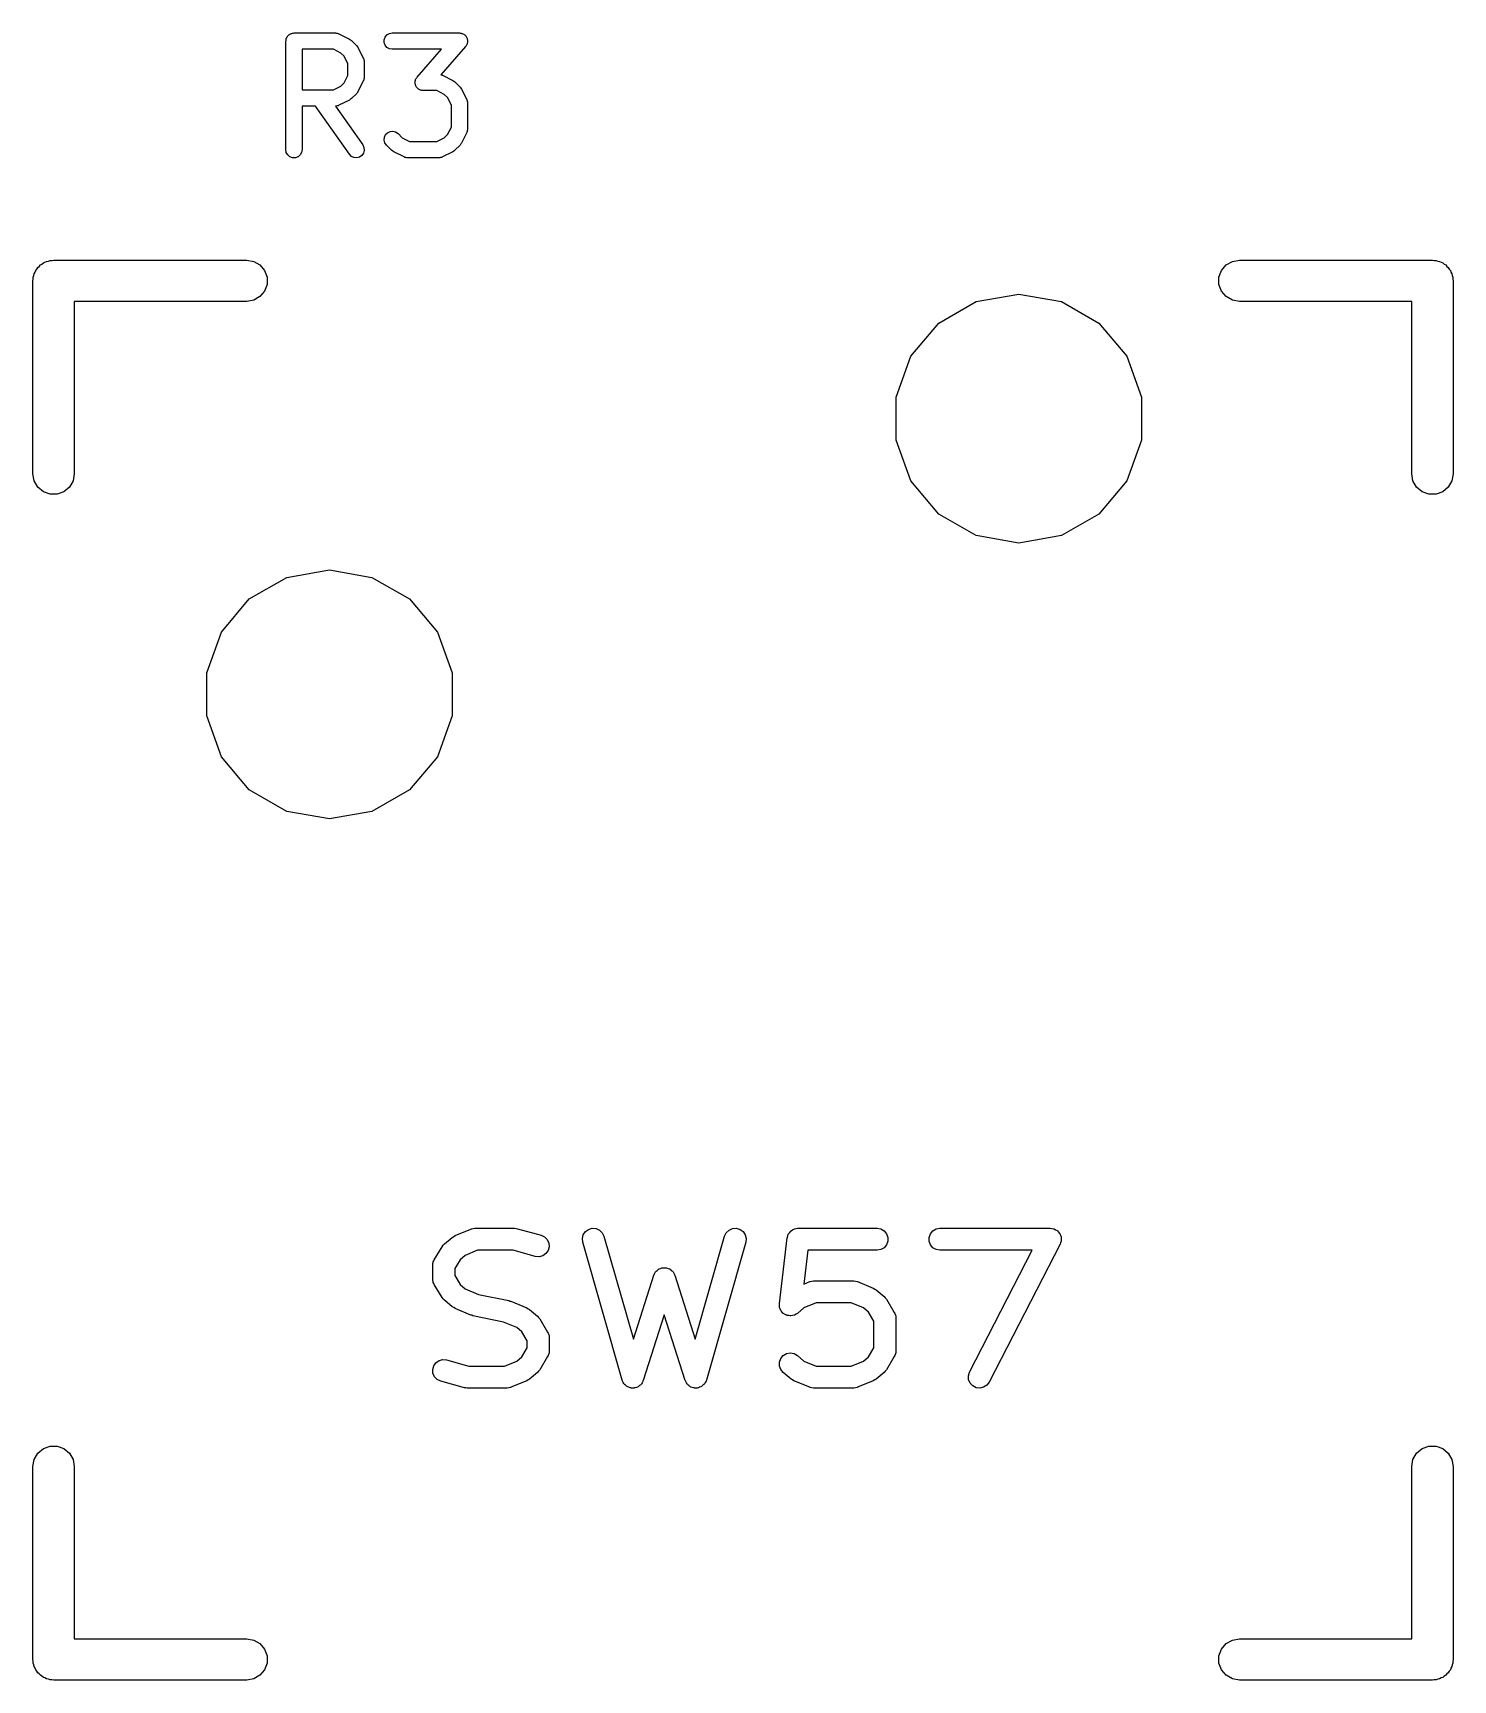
# Model space of a CAD drawing. Extents: x 47 to 330, y -254 to -153.
# Drawn here: x 100.96 to 114.04, y -246.54 to -231.37 of the extents above; entities that cross this region are included whole.
import ezdxf

# ---------------------------------------------------------------- set-up
doc = ezdxf.new("R2010")
doc.units = 0
doc.header["$MEASUREMENT"] = 0
doc.layers.add('BLACK', color=7, linetype='CONTINUOUS')

msp = doc.modelspace()

# ---------------------------------------------------------------- linework, layer by layer
at = {"layer": 'Black'}
for p, q in [((103.311, -231.39), (103.316, -231.385)), ((103.316, -231.385), (103.321, -231.382)), ((103.321, -231.382), (103.326, -231.377)), ((103.326, -231.377), (103.333, -231.375)), ((103.333, -231.375), (103.338, -231.372)), ((103.338, -231.372), (103.345, -231.371)), ((103.345, -231.371), (103.351, -231.369)), ((103.351, -231.369), (103.357, -231.369)), ((103.357, -231.369), (103.364, -231.367)), ((103.364, -231.367), (103.745, -231.367)), ((103.745, -231.367), (103.749, -231.368)), ((103.749, -231.368), (103.753, -231.368)), ((103.753, -231.368), (103.762, -231.37)), ((103.762, -231.37), (103.771, -231.372)), ((103.771, -231.372), (103.774, -231.374)), ((103.774, -231.374), (103.778, -231.375)), ((103.778, -231.375), (103.874, -231.423)), ((104.204, -231.405), (104.22, -231.385)), ((104.22, -231.385), (104.243, -231.372)), ((104.243, -231.372), (104.269, -231.367)), ((104.269, -231.367), (104.888, -231.367)), ((104.888, -231.367), (104.895, -231.369)), ((104.895, -231.369), (104.902, -231.369)), ((104.902, -231.369), (104.908, -231.371)), ((104.908, -231.371), (104.913, -231.372)), ((104.913, -231.372), (104.92, -231.376)), ((104.92, -231.376), (104.927, -231.378)), ((104.927, -231.378), (104.931, -231.382)), ((104.931, -231.382), (104.936, -231.385)), ((104.936, -231.385), (104.941, -231.391)), ((103.289, -231.442), (103.29, -231.436)), ((103.289, -232.442), (103.289, -231.442)), ((103.29, -231.429), (103.292, -231.423)), ((103.29, -231.436), (103.29, -231.429)), ((103.292, -231.423), (103.293, -231.417)), ((103.293, -231.417), (103.297, -231.411)), ((103.297, -231.411), (103.299, -231.405)), ((103.299, -231.405), (103.303, -231.4)), ((103.303, -231.4), (103.306, -231.394)), ((103.306, -231.394), (103.311, -231.39)), ((103.439, -231.517), (103.439, -231.891)), ((103.727, -231.517), (103.439, -231.517)), ((103.796, -231.552), (103.727, -231.517)), ((103.874, -231.423), (103.883, -231.43)), ((103.883, -231.43), (103.893, -231.437)), ((103.893, -231.437), (103.941, -231.485)), ((103.941, -231.485), (103.948, -231.494)), ((103.948, -231.494), (103.955, -231.504)), ((103.955, -231.504), (104.002, -231.599)), ((104.195, -231.429), (104.204, -231.405)), ((104.195, -231.455), (104.195, -231.429)), ((104.204, -231.48), (104.195, -231.455)), ((104.22, -231.5), (104.204, -231.48)), ((104.243, -231.513), (104.22, -231.5)), ((104.269, -231.517), (104.243, -231.513)), ((104.722, -231.517), (104.269, -231.517)), ((104.498, -231.774), (104.722, -231.517)), ((104.944, -231.492), (104.717, -231.752)), ((104.941, -231.391), (104.946, -231.395)), ((104.948, -231.485), (104.944, -231.492)), ((104.946, -231.395), (104.949, -231.4)), ((104.953, -231.48), (104.948, -231.485)), ((104.949, -231.4), (104.953, -231.405)), ((104.953, -231.405), (104.955, -231.412)), ((104.955, -231.474), (104.953, -231.48)), ((104.955, -231.412), (104.959, -231.418)), ((104.958, -231.469), (104.955, -231.474)), ((104.959, -231.462), (104.958, -231.469)), ((104.959, -231.418), (104.96, -231.424)), ((104.962, -231.455), (104.959, -231.462)), ((104.96, -231.424), (104.962, -231.429)), ((104.962, -231.429), (104.962, -231.437)), ((104.962, -231.437), (104.963, -231.444)), ((104.963, -231.444), (104.962, -231.45)), ((104.962, -231.45), (104.962, -231.455)), ((103.826, -231.582), (103.796, -231.552)), ((103.86, -231.651), (103.826, -231.582)), ((103.86, -231.758), (103.86, -231.651)), ((104.002, -231.599), (104.004, -231.603)), ((104.004, -231.603), (104.006, -231.607)), ((104.006, -231.607), (104.007, -231.616)), ((104.007, -231.616), (104.01, -231.624)), ((104.01, -231.624), (104.01, -231.629)), ((104.01, -231.629), (104.01, -231.633)), ((104.01, -231.633), (104.01, -231.776)), ((103.796, -231.857), (103.826, -231.827)), ((103.826, -231.827), (103.86, -231.758)), ((104.002, -231.809), (103.955, -231.904)), ((104.004, -231.805), (104.002, -231.809)), ((104.006, -231.801), (104.004, -231.805)), ((104.007, -231.793), (104.006, -231.801)), ((104.01, -231.784), (104.007, -231.793)), ((104.01, -231.776), (104.01, -231.78)), ((104.01, -231.78), (104.01, -231.784)), ((104.479, -231.822), (104.481, -231.816)), ((104.481, -231.829), (104.479, -231.822)), ((104.481, -231.81), (104.483, -231.803)), ((104.481, -231.816), (104.481, -231.81)), ((104.481, -231.836), (104.481, -231.829)), ((104.483, -231.842), (104.481, -231.836)), ((104.483, -231.803), (104.484, -231.796)), ((104.483, -231.848), (104.483, -231.842)), ((104.484, -231.796), (104.487, -231.791)), ((104.487, -231.791), (104.489, -231.786)), ((104.489, -231.786), (104.494, -231.78)), ((104.494, -231.78), (104.498, -231.774)), ((104.717, -231.752), (104.723, -231.753)), ((104.723, -231.753), (104.727, -231.755)), ((104.727, -231.755), (104.731, -231.756)), ((104.731, -231.756), (104.826, -231.804)), ((104.826, -231.804), (104.836, -231.811)), ((104.836, -231.811), (104.846, -231.818)), ((104.846, -231.818), (104.893, -231.866)), ((103.439, -231.891), (103.727, -231.891)), ((103.727, -231.891), (103.796, -231.857)), ((103.874, -231.986), (103.778, -232.033)), ((103.883, -231.978), (103.874, -231.986)), ((103.893, -231.972), (103.883, -231.978)), ((103.941, -231.924), (103.893, -231.972)), ((103.948, -231.914), (103.941, -231.924)), ((103.955, -231.904), (103.948, -231.914)), ((104.487, -231.854), (104.483, -231.848)), ((104.489, -231.861), (104.487, -231.854)), ((104.493, -231.865), (104.489, -231.861)), ((104.496, -231.87), (104.493, -231.865)), ((104.501, -231.875), (104.496, -231.87)), ((104.506, -231.881), (104.501, -231.875)), ((104.511, -231.884), (104.506, -231.881)), ((104.516, -231.887), (104.511, -231.884)), ((104.522, -231.89), (104.516, -231.887)), ((104.529, -231.894), (104.522, -231.89)), ((104.534, -231.895), (104.529, -231.894)), ((104.54, -231.897), (104.534, -231.895)), ((104.547, -231.897), (104.54, -231.897)), ((104.554, -231.898), (104.547, -231.897)), ((104.68, -231.898), (104.554, -231.898)), ((104.748, -231.933), (104.68, -231.898)), ((104.778, -231.963), (104.748, -231.933)), ((104.813, -232.032), (104.778, -231.963)), ((104.893, -231.866), (104.9, -231.875)), ((104.9, -231.875), (104.907, -231.885)), ((104.907, -231.885), (104.955, -231.98)), ((104.955, -231.98), (104.956, -231.984)), ((104.956, -231.984), (104.958, -231.988)), ((104.958, -231.988), (104.96, -231.997)), ((103.563, -232.041), (103.439, -232.041)), ((103.439, -232.041), (103.439, -232.442)), ((103.874, -232.485), (103.563, -232.041)), ((103.749, -232.04), (103.746, -232.041)), ((103.746, -232.041), (103.997, -232.399)), ((103.753, -232.041), (103.749, -232.04)), ((103.762, -232.038), (103.753, -232.041)), ((103.771, -232.037), (103.762, -232.038)), ((103.774, -232.035), (103.771, -232.037)), ((103.778, -232.033), (103.774, -232.035)), ((104.813, -232.234), (104.813, -232.032)), ((104.96, -231.997), (104.962, -232.005)), ((104.962, -232.005), (104.962, -232.01)), ((104.962, -232.01), (104.963, -232.014)), ((104.963, -232.014), (104.963, -232.252)), ((104.207, -232.304), (104.226, -232.286)), ((104.226, -232.286), (104.249, -232.275)), ((104.249, -232.275), (104.275, -232.272)), ((104.275, -232.272), (104.3, -232.279)), ((104.3, -232.279), (104.322, -232.294)), ((104.322, -232.294), (104.361, -232.333)), ((104.778, -232.303), (104.813, -232.234)), ((104.955, -232.285), (104.907, -232.381)), ((104.956, -232.281), (104.955, -232.285)), ((104.958, -232.278), (104.956, -232.281)), ((104.96, -232.269), (104.958, -232.278)), ((104.962, -232.26), (104.96, -232.269)), ((104.963, -232.252), (104.962, -232.256)), ((104.962, -232.256), (104.962, -232.26)), ((103.293, -232.468), (103.289, -232.442)), ((103.439, -232.442), (103.434, -232.468)), ((103.997, -232.399), (104.008, -232.423)), ((104.01, -232.449), (104.003, -232.474)), ((104.008, -232.423), (104.01, -232.449)), ((104.194, -232.354), (104.196, -232.328)), ((104.201, -232.379), (104.194, -232.354)), ((104.196, -232.328), (104.207, -232.304)), ((104.216, -232.4), (104.201, -232.379)), ((104.263, -232.448), (104.216, -232.4)), ((104.273, -232.455), (104.263, -232.448)), ((104.361, -232.333), (104.429, -232.367)), ((104.429, -232.367), (104.68, -232.367)), ((104.68, -232.367), (104.748, -232.333)), ((104.748, -232.333), (104.778, -232.303)), ((104.846, -232.448), (104.836, -232.455)), ((104.893, -232.4), (104.846, -232.448)), ((104.9, -232.39), (104.893, -232.4)), ((104.907, -232.381), (104.9, -232.39)), ((103.306, -232.491), (103.293, -232.468)), ((103.326, -232.507), (103.306, -232.491)), ((103.351, -232.516), (103.326, -232.507)), ((103.377, -232.516), (103.351, -232.516)), ((103.401, -232.507), (103.377, -232.516)), ((103.421, -232.491), (103.401, -232.507)), ((103.434, -232.468), (103.421, -232.491)), ((103.892, -232.504), (103.874, -232.485)), ((103.916, -232.515), (103.892, -232.504)), ((103.942, -232.517), (103.916, -232.515)), ((103.967, -232.51), (103.942, -232.517)), ((103.988, -232.495), (103.967, -232.51)), ((104.003, -232.474), (103.988, -232.495)), ((104.283, -232.462), (104.273, -232.455)), ((104.378, -232.509), (104.283, -232.462)), ((104.382, -232.511), (104.378, -232.509)), ((104.386, -232.513), (104.382, -232.511)), ((104.395, -232.514), (104.386, -232.513)), ((104.403, -232.517), (104.395, -232.514)), ((104.407, -232.517), (104.403, -232.517)), ((104.412, -232.517), (104.407, -232.517)), ((104.697, -232.517), (104.412, -232.517)), ((104.701, -232.517), (104.697, -232.517)), ((104.706, -232.517), (104.701, -232.517)), ((104.714, -232.514), (104.706, -232.517)), ((104.723, -232.513), (104.714, -232.514)), ((104.727, -232.511), (104.723, -232.513)), ((104.731, -232.509), (104.727, -232.511)), ((104.826, -232.462), (104.731, -232.509)), ((104.836, -232.455), (104.826, -232.462)), ((101.017, -233.517), (101.028, -233.504)), ((101.028, -233.504), (101.042, -233.496)), ((101.042, -233.496), (101.055, -233.485)), ((101.055, -233.485), (101.07, -233.479)), ((101.07, -233.479), (101.085, -233.471)), ((101.085, -233.471), (101.101, -233.468)), ((101.101, -233.468), (101.117, -233.462)), ((101.117, -233.462), (101.134, -233.462)), ((101.134, -233.462), (101.15, -233.459)), ((101.15, -233.459), (102.928, -233.459)), ((102.928, -233.459), (102.993, -233.471)), ((102.993, -233.471), (103.05, -233.504)), ((103.05, -233.504), (103.093, -233.555)), ((111.907, -233.555), (111.95, -233.504)), ((111.95, -233.504), (112.007, -233.471)), ((112.007, -233.471), (112.072, -233.459)), ((112.072, -233.459), (113.85, -233.459)), ((113.85, -233.459), (113.866, -233.462)), ((113.866, -233.462), (113.883, -233.462)), ((113.883, -233.462), (113.899, -233.468)), ((113.899, -233.468), (113.915, -233.471)), ((113.915, -233.471), (113.93, -233.479)), ((113.93, -233.479), (113.945, -233.485)), ((113.945, -233.485), (113.958, -233.496)), ((113.958, -233.496), (113.972, -233.504)), ((113.972, -233.504), (113.983, -233.517)), ((100.959, -233.65), (100.962, -233.634)), ((100.959, -235.428), (100.959, -233.65)), ((100.962, -233.617), (100.968, -233.601)), ((100.962, -233.634), (100.962, -233.617)), ((100.968, -233.601), (100.971, -233.585)), ((100.971, -233.585), (100.979, -233.57)), ((100.979, -233.57), (100.985, -233.555)), ((100.985, -233.555), (100.996, -233.542)), ((100.996, -233.542), (101.004, -233.528)), ((101.004, -233.528), (101.017, -233.517)), ((103.093, -233.555), (103.116, -233.617)), ((103.116, -233.617), (103.116, -233.683)), ((111.884, -233.617), (111.907, -233.555)), ((111.884, -233.683), (111.884, -233.617)), ((113.983, -233.517), (113.996, -233.528)), ((113.996, -233.528), (114.004, -233.542)), ((114.004, -233.542), (114.015, -233.555)), ((114.015, -233.555), (114.021, -233.57)), ((114.021, -233.57), (114.029, -233.585)), ((114.029, -233.585), (114.032, -233.601)), ((114.032, -233.601), (114.038, -233.617)), ((114.038, -233.617), (114.038, -233.634)), ((114.038, -233.634), (114.04, -233.65)), ((114.04, -233.65), (114.04, -235.428)), ((103.05, -233.796), (102.993, -233.829)), ((103.093, -233.745), (103.05, -233.796)), ((103.116, -233.683), (103.093, -233.745)), ((109.648, -233.842), (110.04, -233.773)), ((110.04, -233.773), (110.432, -233.842)), ((111.907, -233.745), (111.884, -233.683)), ((111.95, -233.796), (111.907, -233.745)), ((112.007, -233.829), (111.95, -233.796)), ((102.928, -233.84), (101.34, -233.84)), ((101.34, -233.84), (101.34, -235.428)), ((102.993, -233.829), (102.928, -233.84)), ((109.302, -234.041), (109.648, -233.842)), ((110.432, -233.842), (110.778, -234.041)), ((112.072, -233.84), (112.007, -233.829)), ((113.659, -233.84), (112.072, -233.84)), ((113.659, -235.428), (113.659, -233.84)), ((109.046, -234.346), (109.302, -234.041)), ((110.778, -234.041), (111.034, -234.346)), ((108.91, -234.721), (109.046, -234.346)), ((111.034, -234.346), (111.17, -234.721)), ((108.91, -235.119), (108.91, -234.721)), ((111.17, -234.721), (111.17, -235.119)), ((109.046, -235.494), (108.91, -235.119)), ((111.17, -235.119), (111.034, -235.494)), ((100.971, -235.493), (100.959, -235.428)), ((101.34, -235.428), (101.329, -235.493)), ((113.671, -235.493), (113.659, -235.428)), ((114.04, -235.428), (114.029, -235.493)), ((101.004, -235.55), (100.971, -235.493)), ((101.055, -235.593), (101.004, -235.55)), ((101.117, -235.616), (101.055, -235.593)), ((101.183, -235.616), (101.117, -235.616)), ((101.245, -235.593), (101.183, -235.616)), ((101.296, -235.55), (101.245, -235.593)), ((101.329, -235.493), (101.296, -235.55)), ((109.302, -235.799), (109.046, -235.494)), ((111.034, -235.494), (110.778, -235.799)), ((113.704, -235.55), (113.671, -235.493)), ((113.755, -235.593), (113.704, -235.55)), ((113.817, -235.616), (113.755, -235.593)), ((113.883, -235.616), (113.817, -235.616)), ((113.945, -235.593), (113.883, -235.616)), ((113.996, -235.55), (113.945, -235.593)), ((114.029, -235.493), (113.996, -235.55)), ((109.648, -235.998), (109.302, -235.799)), ((110.778, -235.799), (110.432, -235.998)), ((110.04, -236.067), (109.648, -235.998)), ((110.432, -235.998), (110.04, -236.067)), ((102.952, -236.581), (103.298, -236.382)), ((103.298, -236.382), (103.69, -236.313)), ((103.69, -236.313), (104.082, -236.382)), ((104.082, -236.382), (104.428, -236.581)), ((102.696, -236.886), (102.952, -236.581)), ((104.428, -236.581), (104.684, -236.886)), ((102.56, -237.261), (102.696, -236.886)), ((104.684, -236.886), (104.82, -237.261)), ((102.56, -237.659), (102.56, -237.261)), ((104.82, -237.261), (104.82, -237.659)), ((102.696, -238.034), (102.56, -237.659)), ((104.82, -237.659), (104.684, -238.034)), ((102.952, -238.339), (102.696, -238.034)), ((104.684, -238.034), (104.428, -238.339)), ((103.298, -238.538), (102.952, -238.339)), ((104.428, -238.339), (104.082, -238.538)), ((103.69, -238.607), (103.298, -238.538)), ((104.082, -238.538), (103.69, -238.607)), ((104.75, -242.522), (104.822, -242.462)), ((104.822, -242.462), (104.836, -242.454)), ((104.836, -242.454), (104.848, -242.446)), ((104.848, -242.446), (104.993, -242.386)), ((104.993, -242.386), (104.996, -242.385)), ((104.996, -242.385), (104.998, -242.384)), ((104.998, -242.384), (105.013, -242.381)), ((105.013, -242.381), (105.028, -242.378)), ((105.028, -242.378), (105.03, -242.378)), ((105.03, -242.378), (105.033, -242.378)), ((105.033, -242.378), (105.395, -242.378)), ((105.395, -242.378), (105.409, -242.38)), ((105.409, -242.38), (105.423, -242.382)), ((105.423, -242.382), (105.64, -242.442)), ((105.64, -242.442), (105.672, -242.457)), ((105.672, -242.457), (105.697, -242.482)), ((106.02, -242.472), (106.028, -242.438)), ((106.028, -242.438), (106.048, -242.409)), ((106.048, -242.409), (106.077, -242.388)), ((106.077, -242.388), (106.111, -242.378)), ((106.111, -242.378), (106.146, -242.381)), ((106.146, -242.381), (106.178, -242.395)), ((106.178, -242.395), (106.203, -242.42)), ((106.203, -242.42), (106.219, -242.452)), ((106.219, -242.452), (106.49, -243.399)), ((107.059, -243.399), (107.33, -242.452)), ((107.33, -242.452), (107.345, -242.42)), ((107.345, -242.42), (107.371, -242.395)), ((107.371, -242.395), (107.403, -242.381)), ((107.403, -242.381), (107.438, -242.378)), ((107.438, -242.378), (107.472, -242.388)), ((107.472, -242.388), (107.5, -242.409)), ((107.5, -242.409), (107.52, -242.438)), ((107.52, -242.438), (107.529, -242.472)), ((107.908, -242.462), (107.913, -242.448)), ((107.908, -242.465), (107.908, -242.462)), ((107.913, -242.448), (107.917, -242.434)), ((107.917, -242.434), (107.919, -242.431)), ((107.919, -242.431), (107.92, -242.429)), ((107.92, -242.429), (107.93, -242.417)), ((107.93, -242.417), (107.939, -242.405)), ((107.939, -242.405), (107.941, -242.404)), ((107.941, -242.404), (107.943, -242.402)), ((107.943, -242.402), (107.956, -242.394)), ((107.956, -242.394), (107.968, -242.386)), ((107.968, -242.386), (107.971, -242.385)), ((107.971, -242.385), (107.973, -242.384)), ((107.973, -242.384), (107.988, -242.381)), ((107.988, -242.381), (108.002, -242.378)), ((108.002, -242.378), (108.005, -242.378)), ((108.005, -242.378), (108.008, -242.378)), ((108.008, -242.378), (108.734, -242.378)), ((108.734, -242.378), (108.768, -242.384)), ((108.768, -242.384), (108.799, -242.402)), ((108.799, -242.402), (108.822, -242.429)), ((108.822, -242.429), (108.834, -242.462)), ((108.834, -242.462), (108.834, -242.497)), ((109.214, -242.462), (109.226, -242.429)), ((109.214, -242.497), (109.214, -242.462)), ((109.226, -242.429), (109.249, -242.402)), ((109.249, -242.402), (109.28, -242.384)), ((109.28, -242.384), (109.314, -242.378)), ((109.314, -242.378), (110.33, -242.378)), ((110.33, -242.378), (110.345, -242.381)), ((110.345, -242.381), (110.36, -242.382)), ((110.36, -242.382), (110.363, -242.384)), ((110.363, -242.384), (110.365, -242.384)), ((110.365, -242.384), (110.378, -242.392)), ((110.378, -242.392), (110.392, -242.399)), ((110.392, -242.399), (110.393, -242.4)), ((110.393, -242.4), (110.396, -242.402)), ((110.396, -242.402), (110.405, -242.413)), ((110.405, -242.413), (110.416, -242.425)), ((110.416, -242.425), (110.417, -242.427)), ((110.417, -242.427), (110.418, -242.429)), ((110.418, -242.429), (110.423, -242.443)), ((110.423, -242.443), (110.429, -242.457)), ((110.429, -242.457), (110.429, -242.46)), ((110.429, -242.46), (110.43, -242.462)), ((110.43, -242.462), (110.43, -242.477)), ((104.655, -242.669), (104.728, -242.548)), ((104.728, -242.548), (104.739, -242.535)), ((104.739, -242.535), (104.75, -242.522)), ((105.053, -242.581), (104.941, -242.628)), ((105.382, -242.581), (105.053, -242.581)), ((105.586, -242.638), (105.382, -242.581)), ((105.684, -242.612), (105.655, -242.632)), ((105.705, -242.584), (105.684, -242.612)), ((105.697, -242.482), (105.712, -242.515)), ((105.714, -242.55), (105.705, -242.584)), ((105.712, -242.515), (105.714, -242.55)), ((106.023, -242.507), (106.02, -242.472)), ((106.386, -243.777), (106.023, -242.507)), ((107.525, -242.507), (107.162, -243.777)), ((107.529, -242.472), (107.525, -242.507)), ((107.835, -243.072), (107.907, -242.467)), ((107.907, -242.467), (107.908, -242.465)), ((108.098, -242.581), (108.061, -242.892)), ((108.734, -242.581), (108.098, -242.581)), ((108.768, -242.575), (108.734, -242.581)), ((108.799, -242.557), (108.768, -242.575)), ((108.822, -242.53), (108.799, -242.557)), ((108.834, -242.497), (108.822, -242.53)), ((109.226, -242.53), (109.214, -242.497)), ((109.249, -242.557), (109.226, -242.53)), ((109.28, -242.575), (109.249, -242.557)), ((109.314, -242.581), (109.28, -242.575)), ((110.164, -242.581), (109.314, -242.581)), ((109.587, -243.703), (110.164, -242.581)), ((110.421, -242.526), (109.767, -243.796)), ((110.425, -242.511), (110.421, -242.526)), ((110.43, -242.497), (110.425, -242.511)), ((110.43, -242.477), (110.431, -242.492)), ((110.431, -242.492), (110.43, -242.495)), ((110.43, -242.495), (110.43, -242.497)), ((104.641, -242.721), (104.642, -242.712)), ((104.641, -242.842), (104.641, -242.721)), ((104.642, -242.712), (104.643, -242.702)), ((104.643, -242.702), (104.645, -242.695)), ((104.645, -242.695), (104.647, -242.687)), ((104.647, -242.687), (104.652, -242.678)), ((104.652, -242.678), (104.655, -242.669)), ((104.893, -242.668), (104.844, -242.75)), ((104.844, -242.75), (104.844, -242.814)), ((104.941, -242.628), (104.893, -242.668)), ((105.621, -242.641), (105.586, -242.638)), ((105.655, -242.632), (105.621, -242.641)), ((106.699, -242.774), (106.71, -242.766)), ((106.71, -242.766), (106.72, -242.756)), ((106.72, -242.756), (106.724, -242.755)), ((106.724, -242.755), (106.727, -242.752)), ((106.727, -242.752), (106.74, -242.748)), ((106.74, -242.748), (106.753, -242.743)), ((106.753, -242.743), (106.757, -242.743)), ((106.757, -242.743), (106.761, -242.742)), ((106.761, -242.742), (106.774, -242.742)), ((106.774, -242.742), (106.788, -242.742)), ((106.788, -242.742), (106.792, -242.743)), ((106.792, -242.743), (106.796, -242.743)), ((106.796, -242.743), (106.809, -242.748)), ((106.809, -242.748), (106.822, -242.752)), ((106.822, -242.752), (106.825, -242.755)), ((106.825, -242.755), (106.829, -242.756)), ((106.829, -242.756), (106.839, -242.766)), ((106.839, -242.766), (106.849, -242.774)), ((104.642, -242.852), (104.641, -242.842)), ((104.643, -242.862), (104.642, -242.852)), ((104.645, -242.869), (104.643, -242.862)), ((104.647, -242.877), (104.645, -242.869)), ((104.652, -242.886), (104.647, -242.877)), ((104.655, -242.895), (104.652, -242.886)), ((104.728, -243.016), (104.655, -242.895)), ((104.844, -242.814), (104.893, -242.896)), ((104.893, -242.896), (104.941, -242.936)), ((106.49, -243.399), (106.678, -242.811)), ((106.678, -242.811), (106.679, -242.808)), ((106.679, -242.808), (106.68, -242.804)), ((106.68, -242.804), (106.688, -242.792)), ((106.688, -242.792), (106.694, -242.78)), ((106.694, -242.78), (106.697, -242.777)), ((106.697, -242.777), (106.699, -242.774)), ((106.849, -242.774), (106.852, -242.777)), ((106.852, -242.777), (106.855, -242.78)), ((106.855, -242.78), (106.861, -242.792)), ((106.861, -242.792), (106.868, -242.804)), ((106.868, -242.804), (106.869, -242.808)), ((106.869, -242.808), (106.871, -242.811)), ((106.871, -242.811), (107.059, -243.399)), ((108.061, -242.892), (108.114, -242.87)), ((108.114, -242.87), (108.116, -242.869)), ((108.116, -242.869), (108.118, -242.868)), ((108.118, -242.868), (108.134, -242.865)), ((108.134, -242.865), (108.148, -242.862)), ((108.148, -242.862), (108.151, -242.862)), ((108.151, -242.862), (108.153, -242.862)), ((108.153, -242.862), (108.516, -242.862)), ((108.516, -242.862), (108.518, -242.862)), ((108.518, -242.862), (108.521, -242.862)), ((108.521, -242.862), (108.536, -242.865)), ((108.536, -242.865), (108.551, -242.868)), ((108.551, -242.868), (108.553, -242.869)), ((108.553, -242.869), (108.555, -242.87)), ((108.555, -242.87), (108.7, -242.93)), ((104.739, -243.028), (104.728, -243.016)), ((104.75, -243.041), (104.739, -243.028)), ((104.822, -243.102), (104.75, -243.041)), ((104.941, -242.936), (105.063, -242.987)), ((105.063, -242.987), (105.344, -243.045)), ((105.344, -243.045), (105.353, -243.049)), ((105.353, -243.049), (105.362, -243.051)), ((105.362, -243.051), (105.507, -243.111)), ((108.173, -243.065), (108.061, -243.112)), ((108.496, -243.065), (108.173, -243.065)), ((108.608, -243.112), (108.496, -243.065)), ((108.7, -242.93), (108.713, -242.938)), ((108.713, -242.938), (108.726, -242.946)), ((108.726, -242.946), (108.799, -243.006)), ((108.799, -243.006), (108.81, -243.019)), ((108.81, -243.019), (108.821, -243.032)), ((108.821, -243.032), (108.893, -243.153)), ((104.836, -243.109), (104.822, -243.102)), ((104.848, -243.118), (104.836, -243.109)), ((104.993, -243.178), (104.848, -243.118)), ((105.003, -243.18), (104.993, -243.178)), ((105.012, -243.184), (105.003, -243.18)), ((105.293, -243.242), (105.012, -243.184)), ((105.507, -243.111), (105.52, -243.12)), ((105.52, -243.12), (105.533, -243.127)), ((105.533, -243.127), (105.606, -243.188)), ((105.606, -243.188), (105.617, -243.201)), ((105.617, -243.201), (105.628, -243.213)), ((105.628, -243.213), (105.7, -243.334)), ((106.774, -243.176), (106.581, -243.78)), ((106.968, -243.78), (106.774, -243.176)), ((107.835, -243.087), (107.835, -243.072)), ((107.835, -243.102), (107.835, -243.087)), ((107.836, -243.104), (107.835, -243.102)), ((107.836, -243.107), (107.836, -243.104)), ((107.842, -243.121), (107.836, -243.107)), ((107.847, -243.135), (107.842, -243.121)), ((107.849, -243.137), (107.847, -243.135)), ((107.85, -243.14), (107.849, -243.137)), ((107.86, -243.151), (107.85, -243.14)), ((107.87, -243.162), (107.86, -243.151)), ((107.872, -243.163), (107.87, -243.162)), ((107.875, -243.166), (107.872, -243.163)), ((107.888, -243.172), (107.875, -243.166)), ((107.9, -243.18), (107.888, -243.172)), ((107.903, -243.18), (107.9, -243.18)), ((107.906, -243.182), (107.903, -243.18)), ((107.921, -243.183), (107.906, -243.182)), ((107.935, -243.186), (107.921, -243.183)), ((107.938, -243.185), (107.935, -243.186)), ((107.941, -243.186), (107.938, -243.185)), ((107.955, -243.182), (107.941, -243.186)), ((107.97, -243.18), (107.955, -243.182)), ((107.972, -243.178), (107.97, -243.18)), ((107.975, -243.178), (107.972, -243.178)), ((107.988, -243.17), (107.975, -243.178)), ((108, -243.162), (107.988, -243.17)), ((108.061, -243.112), (108, -243.162)), ((108.655, -243.151), (108.608, -243.112)), ((108.705, -243.233), (108.655, -243.151)), ((108.893, -243.153), (108.897, -243.162)), ((108.897, -243.162), (108.902, -243.17)), ((108.902, -243.17), (108.903, -243.178)), ((108.903, -243.178), (108.906, -243.186)), ((108.906, -243.186), (108.906, -243.196)), ((108.906, -243.196), (108.908, -243.205)), ((108.908, -243.205), (108.908, -243.508)), ((105.415, -243.293), (105.293, -243.242)), ((105.462, -243.333), (105.415, -243.293)), ((105.512, -243.415), (105.462, -243.333)), ((105.7, -243.334), (105.704, -243.343)), ((105.704, -243.343), (105.709, -243.352)), ((105.709, -243.352), (105.71, -243.36)), ((105.71, -243.36), (105.713, -243.367)), ((105.713, -243.367), (105.713, -243.377)), ((108.705, -243.479), (108.705, -243.233)), ((105.462, -243.562), (105.512, -243.479)), ((105.512, -243.479), (105.512, -243.415)), ((105.713, -243.377), (105.715, -243.387)), ((105.715, -243.508), (105.713, -243.517)), ((105.713, -243.517), (105.713, -243.527)), ((105.715, -243.387), (105.715, -243.508)), ((108.655, -243.562), (108.705, -243.479)), ((108.908, -243.508), (108.906, -243.517)), ((108.906, -243.517), (108.906, -243.527)), ((104.641, -243.679), (104.651, -243.645)), ((104.651, -243.645), (104.671, -243.617)), ((104.671, -243.617), (104.7, -243.597)), ((104.7, -243.597), (104.734, -243.588)), ((104.734, -243.588), (104.769, -243.591)), ((104.769, -243.591), (104.974, -243.648)), ((104.974, -243.648), (105.303, -243.648)), ((105.303, -243.648), (105.415, -243.601)), ((105.415, -243.601), (105.462, -243.562)), ((105.7, -243.56), (105.628, -243.681)), ((105.704, -243.551), (105.7, -243.56)), ((105.709, -243.542), (105.704, -243.551)), ((105.71, -243.534), (105.709, -243.542)), ((105.713, -243.527), (105.71, -243.534)), ((107.835, -243.611), (107.847, -243.578)), ((107.835, -243.647), (107.835, -243.611)), ((107.848, -243.68), (107.835, -243.647)), ((107.847, -243.578), (107.87, -243.551)), ((107.87, -243.551), (107.9, -243.533)), ((107.9, -243.533), (107.935, -243.527)), ((107.935, -243.527), (107.97, -243.533)), ((107.97, -243.533), (108, -243.551)), ((108, -243.551), (108.061, -243.601)), ((108.061, -243.601), (108.173, -243.648)), ((108.173, -243.648), (108.496, -243.648)), ((108.496, -243.648), (108.608, -243.601)), ((108.608, -243.601), (108.655, -243.562)), ((108.893, -243.56), (108.821, -243.681)), ((108.897, -243.551), (108.893, -243.56)), ((108.902, -243.542), (108.897, -243.551)), ((108.903, -243.534), (108.902, -243.542)), ((108.906, -243.527), (108.903, -243.534)), ((104.644, -243.714), (104.641, -243.679)), ((104.659, -243.747), (104.644, -243.714)), ((104.683, -243.772), (104.659, -243.747)), ((104.715, -243.787), (104.683, -243.772)), ((104.933, -243.847), (104.715, -243.787)), ((105.507, -243.783), (105.362, -243.843)), ((105.52, -243.775), (105.507, -243.783)), ((105.533, -243.767), (105.52, -243.775)), ((105.606, -243.707), (105.533, -243.767)), ((105.617, -243.694), (105.606, -243.707)), ((105.628, -243.681), (105.617, -243.694)), ((106.389, -243.783), (106.386, -243.777)), ((106.39, -243.788), (106.389, -243.783)), ((106.396, -243.798), (106.39, -243.788)), ((106.402, -243.809), (106.396, -243.798)), ((106.406, -243.813), (106.402, -243.809)), ((106.409, -243.818), (106.406, -243.813)), ((106.418, -243.825), (106.409, -243.818)), ((106.427, -243.834), (106.418, -243.825)), ((106.547, -243.827), (106.538, -243.835)), ((106.557, -243.82), (106.547, -243.827)), ((106.56, -243.816), (106.557, -243.82)), ((106.564, -243.812), (106.56, -243.816)), ((106.57, -243.801), (106.564, -243.812)), ((106.577, -243.791), (106.57, -243.801)), ((106.578, -243.785), (106.577, -243.791)), ((106.581, -243.78), (106.578, -243.785)), ((106.97, -243.785), (106.968, -243.78)), ((106.972, -243.791), (106.97, -243.785)), ((106.979, -243.801), (106.972, -243.791)), ((106.984, -243.812), (106.979, -243.801)), ((106.988, -243.816), (106.984, -243.812)), ((106.992, -243.82), (106.988, -243.816)), ((107.001, -243.827), (106.992, -243.82)), ((107.01, -243.835), (107.001, -243.827)), ((107.13, -243.825), (107.121, -243.834)), ((107.14, -243.818), (107.13, -243.825)), ((107.143, -243.813), (107.14, -243.818)), ((107.147, -243.809), (107.143, -243.813)), ((107.152, -243.798), (107.147, -243.809)), ((107.159, -243.788), (107.152, -243.798)), ((107.16, -243.783), (107.159, -243.788)), ((107.162, -243.777), (107.16, -243.783)), ((107.87, -243.707), (107.848, -243.68)), ((107.943, -243.767), (107.87, -243.707)), ((107.956, -243.775), (107.943, -243.767)), ((107.969, -243.783), (107.956, -243.775)), ((108.114, -243.843), (107.969, -243.783)), ((108.7, -243.783), (108.555, -243.843)), ((108.713, -243.775), (108.7, -243.783)), ((108.726, -243.767), (108.713, -243.775)), ((108.799, -243.707), (108.726, -243.767)), ((108.81, -243.694), (108.799, -243.707)), ((108.821, -243.681), (108.81, -243.694)), ((109.576, -243.737), (109.587, -243.703)), ((109.578, -243.772), (109.576, -243.737)), ((109.592, -243.805), (109.578, -243.772)), ((109.616, -243.83), (109.592, -243.805)), ((109.647, -243.847), (109.616, -243.83)), ((109.746, -243.824), (109.716, -243.843)), ((109.767, -243.796), (109.746, -243.824)), ((104.946, -243.849), (104.933, -243.847)), ((104.96, -243.851), (104.946, -243.849)), ((105.323, -243.851), (104.96, -243.851)), ((105.325, -243.851), (105.323, -243.851)), ((105.328, -243.851), (105.325, -243.851)), ((105.342, -243.848), (105.328, -243.851)), ((105.358, -243.845), (105.342, -243.848)), ((105.36, -243.844), (105.358, -243.845)), ((105.362, -243.843), (105.36, -243.844)), ((106.432, -243.836), (106.427, -243.834)), ((106.437, -243.839), (106.432, -243.836)), ((106.448, -243.843), (106.437, -243.839)), ((106.459, -243.848), (106.448, -243.843)), ((106.465, -243.848), (106.459, -243.848)), ((106.47, -243.85), (106.465, -243.848)), ((106.482, -243.85), (106.47, -243.85)), ((106.495, -243.851), (106.482, -243.85)), ((106.5, -243.849), (106.495, -243.851)), ((106.506, -243.849), (106.5, -243.849)), ((106.517, -243.844), (106.506, -243.849)), ((106.528, -243.841), (106.517, -243.844)), ((106.533, -243.838), (106.528, -243.841)), ((106.538, -243.835), (106.533, -243.838)), ((107.016, -243.838), (107.01, -243.835)), ((107.02, -243.841), (107.016, -243.838)), ((107.032, -243.844), (107.02, -243.841)), ((107.043, -243.849), (107.032, -243.844)), ((107.049, -243.849), (107.043, -243.849)), ((107.054, -243.851), (107.049, -243.849)), ((107.066, -243.85), (107.054, -243.851)), ((107.078, -243.85), (107.066, -243.85)), ((107.084, -243.848), (107.078, -243.85)), ((107.089, -243.848), (107.084, -243.848)), ((107.1, -243.843), (107.089, -243.848)), ((107.112, -243.839), (107.1, -243.843)), ((107.116, -243.836), (107.112, -243.839)), ((107.121, -243.834), (107.116, -243.836)), ((108.116, -243.844), (108.114, -243.843)), ((108.118, -243.845), (108.116, -243.844)), ((108.134, -243.848), (108.118, -243.845)), ((108.148, -243.851), (108.134, -243.848)), ((108.151, -243.851), (108.148, -243.851)), ((108.153, -243.851), (108.151, -243.851)), ((108.516, -243.851), (108.153, -243.851)), ((108.518, -243.851), (108.516, -243.851)), ((108.521, -243.851), (108.518, -243.851)), ((108.536, -243.848), (108.521, -243.851)), ((108.551, -243.845), (108.536, -243.848)), ((108.553, -243.844), (108.551, -243.845)), ((108.555, -243.843), (108.553, -243.844)), ((109.682, -243.851), (109.647, -243.847)), ((109.716, -243.843), (109.682, -243.851)), ((101.004, -244.45), (101.055, -244.407)), ((101.055, -244.407), (101.117, -244.384)), ((101.117, -244.384), (101.183, -244.384)), ((101.183, -244.384), (101.245, -244.407)), ((101.245, -244.407), (101.296, -244.45)), ((113.704, -244.45), (113.755, -244.407)), ((113.755, -244.407), (113.817, -244.384)), ((113.817, -244.384), (113.883, -244.384)), ((113.883, -244.384), (113.945, -244.407)), ((113.945, -244.407), (113.996, -244.45)), ((100.959, -244.572), (100.971, -244.507)), ((100.959, -246.35), (100.959, -244.572)), ((100.971, -244.507), (101.004, -244.45)), ((101.296, -244.45), (101.329, -244.507)), ((101.329, -244.507), (101.34, -244.572)), ((101.34, -244.572), (101.34, -246.159)), ((113.659, -244.572), (113.671, -244.507)), ((113.659, -246.159), (113.659, -244.572)), ((113.671, -244.507), (113.704, -244.45)), ((113.996, -244.45), (114.029, -244.507)), ((114.029, -244.507), (114.04, -244.572)), ((114.04, -244.572), (114.04, -246.35)), ((101.34, -246.159), (102.928, -246.159)), ((102.928, -246.159), (102.993, -246.171)), ((102.993, -246.171), (103.05, -246.204)), ((103.05, -246.204), (103.093, -246.255)), ((103.093, -246.255), (103.116, -246.317)), ((111.884, -246.317), (111.907, -246.255)), ((111.907, -246.255), (111.95, -246.204)), ((111.95, -246.204), (112.007, -246.171)), ((112.007, -246.171), (112.072, -246.159)), ((112.072, -246.159), (113.659, -246.159)), ((100.962, -246.366), (100.959, -246.35)), ((100.962, -246.383), (100.962, -246.366)), ((100.968, -246.399), (100.962, -246.383)), ((100.971, -246.415), (100.968, -246.399)), ((103.116, -246.383), (103.093, -246.445)), ((103.116, -246.317), (103.116, -246.383)), ((111.884, -246.383), (111.884, -246.317)), ((111.907, -246.445), (111.884, -246.383)), ((114.032, -246.399), (114.029, -246.415)), ((114.038, -246.383), (114.032, -246.399)), ((114.04, -246.35), (114.038, -246.366)), ((114.038, -246.366), (114.038, -246.383)), ((100.979, -246.43), (100.971, -246.415)), ((100.985, -246.445), (100.979, -246.43)), ((100.996, -246.458), (100.985, -246.445)), ((101.004, -246.472), (100.996, -246.458)), ((101.017, -246.483), (101.004, -246.472)), ((101.028, -246.496), (101.017, -246.483)), ((101.042, -246.504), (101.028, -246.496)), ((101.055, -246.515), (101.042, -246.504)), ((101.07, -246.521), (101.055, -246.515)), ((101.085, -246.529), (101.07, -246.521)), ((101.101, -246.532), (101.085, -246.529)), ((101.117, -246.538), (101.101, -246.532)), ((101.134, -246.538), (101.117, -246.538)), ((101.15, -246.54), (101.134, -246.538)), ((102.928, -246.54), (101.15, -246.54)), ((102.993, -246.529), (102.928, -246.54)), ((103.05, -246.496), (102.993, -246.529)), ((103.093, -246.445), (103.05, -246.496)), ((111.95, -246.496), (111.907, -246.445)), ((112.007, -246.529), (111.95, -246.496)), ((112.072, -246.54), (112.007, -246.529)), ((113.85, -246.54), (112.072, -246.54)), ((113.866, -246.538), (113.85, -246.54)), ((113.883, -246.538), (113.866, -246.538)), ((113.899, -246.532), (113.883, -246.538)), ((113.915, -246.529), (113.899, -246.532)), ((113.93, -246.521), (113.915, -246.529)), ((113.945, -246.515), (113.93, -246.521)), ((113.958, -246.504), (113.945, -246.515)), ((113.972, -246.496), (113.958, -246.504)), ((113.983, -246.483), (113.972, -246.496)), ((113.996, -246.472), (113.983, -246.483)), ((114.004, -246.458), (113.996, -246.472)), ((114.015, -246.445), (114.004, -246.458)), ((114.021, -246.43), (114.015, -246.445)), ((114.029, -246.415), (114.021, -246.43))]:
    msp.add_line(p, q, dxfattribs=at)

doc.saveas('drawing.dxf')
